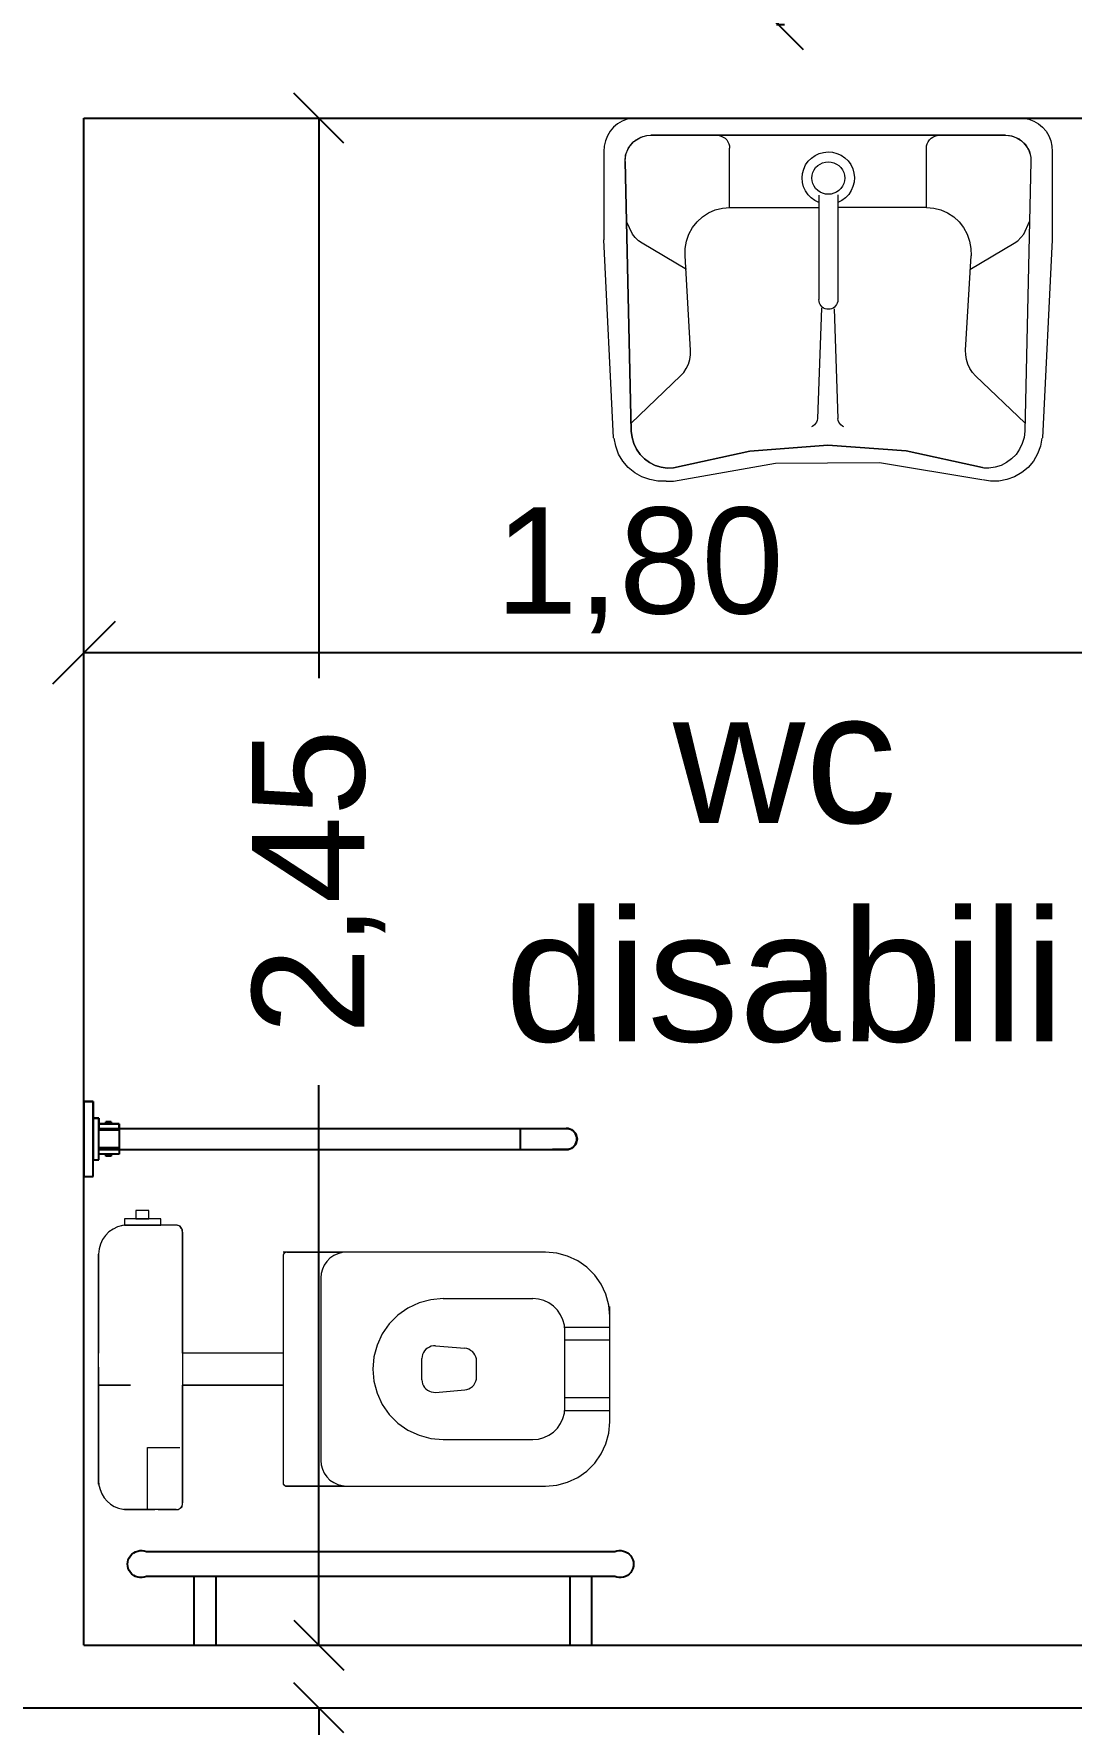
# Model space of a CAD drawing. Header units: millimetres. Extents: x 1769 to 2783, y -1222 to -971.
# Drawn here: x 2669.646 to 2671.307, y -1006.235 to -1003.527 of the extents above; entities that cross this region are included whole.
import ezdxf

# ---------------------------------------------------------------- set-up
doc = ezdxf.new("R2010")
doc.units = ezdxf.units.MM
doc.linetypes.add('CONTINUA', pattern=[0])
for name, color, linetype in [('ARREDI', 8, 'Continuous'), ('muri', 7, 'Continuous'), ('quote', 6, 'Continuous'), ('scritte', 240, 'Continuous')]:
    doc.layers.add(name, color=color, linetype=linetype)
doc.styles.add('ARIAL', font='arial.ttf')
doc.dimstyles.new('1a100', dxfattribs={"dimtxt": 0.18, "dimasz": 0.08, "dimexe": 0.01, "dimexo": 0.0625, "dimgap": 0.09, "dimtad": 0, "dimzin": 0, "dimdsep": 46, "dimtxsty": 'ARIAL', "dimblk": 'OBLIQUE', "dimcen": 0.08, "dimclrd": 1, "dimclre": 1, "dimadec": 0, "dimazin": 0, "dimtfac": 1, "dimtofl": 0, "dimtmove": 0, "dimatfit": 1, "dimfxl": 1, "dimtolj": 1, "dimtzin": 0, "dimarcsym": 0})

# ---------------------------------------------------------------- blocks, each defined once
blk = doc.blocks.new('_Oblique')
at = {"color": 0, "linetype": 'ByBlock', "lineweight": -2}
blk.add_line((-0.5, -0.5), (0.5, 0.5), dxfattribs=at)
blk = doc.blocks.new('*D15')
at = {"layer": 'Defpoints', "color": 0, "lineweight": 60, "ltscale": 0.2, "transparency": 16777216}
for p in [(2670.1022, -1003.662), (2670.1022, -1006.1082), (2670.1022, -1006.1082)]:
    blk.add_point(p, dxfattribs=at)
at = {"layer": 'quote', "color": 1, "lineweight": -2, "ltscale": 0.2, "transparency": 16777216}
for p, q in [((2670.0397, -1003.662), (2670.0922, -1003.662)), ((2670.1022, -1003.662), (2670.1022, -1004.5591)), ((2670.1022, -1006.1082), (2670.1022, -1005.2111)), ((2670.0397, -1006.1082), (2670.0922, -1006.1082))]:
    blk.add_line(p, q, dxfattribs=at)
at = {"layer": 'quote', "color": 1, "lineweight": -2, "ltscale": 0.2, "transparency": 16777216, "xscale": 0.08, "yscale": 0.08, "zscale": 0.08}
for p, rotation in [((2670.1022, -1003.662), 90), ((2670.1022, -1006.1082), 270)]:
    blk.add_blockref('_Oblique', p, dxfattribs=dict(at, rotation=rotation))
at = {"layer": 'quote', "color": 0, "ltscale": 0.2, "transparency": 16777216, "insert": (2670.1022, -1004.8851), "char_height": 0.18, "attachment_point": 5, "rotation": 90, "style": 'ARIAL'}
blk.add_mtext('\\A1;2,45', dxfattribs=at)
blk = doc.blocks.new('*D18')
at = {"layer": 'Defpoints', "color": 0, "lineweight": 60, "ltscale": 0.2, "transparency": 16777216}
for p in [(2670.1022, -1006.2082), (2670.1022, -1006.2082), (2670.1022, -1007.1982)]:
    blk.add_point(p, dxfattribs=at)
at = {"layer": 'quote', "color": 1, "lineweight": -2, "ltscale": 0.2, "transparency": 16777216}
for p, q in [((2670.0397, -1006.2082), (2670.0922, -1006.2082)), ((2670.1022, -1006.2082), (2670.1022, -1006.3882)), ((2670.1022, -1007.1982), (2670.1022, -1007.0182)), ((2670.0397, -1007.1982), (2670.0922, -1007.1982))]:
    blk.add_line(p, q, dxfattribs=at)
at = {"layer": 'quote', "color": 1, "lineweight": -2, "ltscale": 0.2, "transparency": 16777216, "xscale": 0.08, "yscale": 0.08, "zscale": 0.08}
for p, rotation in [((2670.1022, -1006.2082), 90), ((2670.1022, -1007.1982), 270)]:
    blk.add_blockref('_Oblique', p, dxfattribs=dict(at, rotation=rotation))
at = {"layer": 'quote', "color": 0, "ltscale": 0.2, "transparency": 16777216, "insert": (2670.1022, -1006.7032), "char_height": 0.18, "attachment_point": 5, "rotation": 90, "style": 'ARIAL'}
blk.add_mtext('\\A1;1,00', dxfattribs=at)
blk = doc.blocks.new('disab')
at = {"layer": 'ARREDI', "lineweight": 0}
for p, q in [((2722.4832, -1322.3179), (2722.4832, -1322.3312)), ((2722.5042, -1322.3179), (2722.4832, -1322.3179)), ((2722.5042, -1322.3179), (2722.4832, -1322.3179)), ((2722.4832, -1322.3179), (2722.4832, -1322.3312)), ((2722.5042, -1322.3312), (2722.5042, -1322.3179)), ((2722.5042, -1322.3312), (2722.5042, -1322.3179)), ((2722.4468, -1322.3477), (2722.4402, -1322.3523)), ((2722.4468, -1322.3477), (2722.4402, -1322.3523)), ((2722.4541, -1322.3443), (2722.4468, -1322.3477)), ((2722.4541, -1322.3443), (2722.4468, -1322.3477)), ((2722.4652, -1322.3413), (2722.4541, -1322.3443)), ((2722.4618, -1322.3422), (2722.4541, -1322.3443)), ((2722.4699, -1322.3415), (2722.4618, -1322.3422)), ((2722.4652, -1322.3312), (2722.4652, -1322.3415)), ((2722.5232, -1322.3312), (2722.4652, -1322.3312)), ((2722.4832, -1322.3312), (2722.4652, -1322.3312)), ((2722.4652, -1322.3312), (2722.4652, -1322.3413)), ((2722.4652, -1322.3415), (2722.5232, -1322.3415)), ((2722.5476, -1322.3415), (2722.4652, -1322.3415)), ((2722.5191, -1322.3415), (2722.4699, -1322.3415)), ((2722.4832, -1322.3312), (2722.5042, -1322.3312)), ((2722.5232, -1322.3312), (2722.5042, -1322.3312)), ((2722.5232, -1322.3415), (2722.5232, -1322.3312)), ((2722.5232, -1322.3415), (2722.5232, -1322.3312)), ((2722.5488, -1322.3415), (2722.5232, -1322.3415)), ((2722.5493, -1322.3416), (2722.5476, -1322.3415)), ((2722.5544, -1322.3429), (2722.5488, -1322.3415)), ((2722.5509, -1322.342), (2722.5493, -1322.3416)), ((2722.5525, -1322.3427), (2722.5509, -1322.342)), ((2722.5539, -1322.3436), (2722.5525, -1322.3427)), ((2722.5551, -1322.3448), (2722.5539, -1322.3436)), ((2722.5579, -1322.3491), (2722.5544, -1322.3429)), ((2722.5562, -1322.3461), (2722.5551, -1322.3448)), ((2722.557, -1322.3476), (2722.5562, -1322.3461)), ((2722.5575, -1322.3491), (2722.557, -1322.3476)), ((2722.4265, -1322.3719), (2722.4244, -1322.3796)), ((2722.4265, -1322.3719), (2722.4244, -1322.3796)), ((2722.4299, -1322.3646), (2722.4265, -1322.3719)), ((2722.4299, -1322.3646), (2722.4265, -1322.3719)), ((2722.4345, -1322.358), (2722.4299, -1322.3646)), ((2722.4345, -1322.358), (2722.4299, -1322.3646)), ((2722.4402, -1322.3523), (2722.4345, -1322.358)), ((2722.4402, -1322.3523), (2722.4345, -1322.358)), ((2722.5578, -1322.3508), (2722.5575, -1322.3491)), ((2722.5579, -1322.3525), (2722.5578, -1322.3508)), ((2722.5581, -1322.5464), (2722.5579, -1322.3491)), ((2722.5579, -1322.3525), (2722.5583, -1322.786)), ((2722.4244, -1322.3796), (2722.4237, -1322.3877)), ((2722.4244, -1322.3796), (2722.4237, -1322.3877)), ((2722.4237, -1322.7564), (2722.4237, -1322.3877)), ((2722.4237, -1322.3877), (2722.4237, -1322.5464)), ((2722.7679, -1322.3848), (2722.7191, -1322.3848)), ((2722.7214, -1322.3848), (2722.7191, -1322.3897)), ((2722.7191, -1322.3897), (2722.7191, -1322.5464)), ((2722.7192, -1322.3899), (2722.7191, -1322.391)), ((2722.7191, -1322.391), (2722.7191, -1322.7531)), ((2722.7195, -1322.3889), (2722.7192, -1322.3899)), ((2722.72, -1322.3879), (2722.7195, -1322.3889)), ((2722.7206, -1322.387), (2722.72, -1322.3879)), ((2722.7213, -1322.3863), (2722.7206, -1322.387)), ((2722.7222, -1322.3857), (2722.7213, -1322.3863)), ((2722.7253, -1322.3848), (2722.7214, -1322.3848)), ((2722.7232, -1322.3852), (2722.7222, -1322.3857)), ((2722.7242, -1322.3849), (2722.7232, -1322.3852)), ((2722.7253, -1322.3848), (2722.7242, -1322.3849)), ((2722.7253, -1322.3848), (2722.8104, -1322.3848)), ((2722.8104, -1322.3848), (2722.7253, -1322.3848)), ((2722.7893, -1322.3995), (2722.7852, -1322.4054)), ((2722.7943, -1322.3944), (2722.7893, -1322.3995)), ((2722.8002, -1322.3903), (2722.7943, -1322.3944)), ((2722.8067, -1322.3873), (2722.8002, -1322.3903)), ((2722.8136, -1322.3855), (2722.8067, -1322.3873)), ((2723.1397, -1322.3848), (2722.8104, -1322.3848)), ((2723.1397, -1322.3848), (2722.8104, -1322.3848)), ((2722.8207, -1322.3848), (2722.8136, -1322.3855)), ((2723.1575, -1322.3864), (2723.1397, -1322.3848)), ((2723.1575, -1322.3864), (2723.1397, -1322.3848)), ((2723.1748, -1322.391), (2723.1575, -1322.3864)), ((2723.1748, -1322.391), (2723.1575, -1322.3864)), ((2723.191, -1322.3986), (2723.1748, -1322.391)), ((2723.191, -1322.3986), (2723.1748, -1322.391)), ((2723.2057, -1322.4088), (2723.191, -1322.3986)), ((2723.2057, -1322.4088), (2723.191, -1322.3986)), ((2722.7803, -1322.4187), (2722.7797, -1322.4259)), ((2722.7797, -1322.4259), (2722.7797, -1322.7182)), ((2722.7821, -1322.4118), (2722.7803, -1322.4187)), ((2722.7852, -1322.4054), (2722.7821, -1322.4118)), ((2723.2183, -1322.4215), (2723.2057, -1322.4088)), ((2723.2183, -1322.4215), (2723.2057, -1322.4088)), ((2723.2286, -1322.4361), (2723.2183, -1322.4215)), ((2723.2286, -1322.4361), (2723.2183, -1322.4215)), ((2723.2361, -1322.4523), (2723.2286, -1322.4361)), ((2723.2361, -1322.4523), (2723.2286, -1322.4361)), ((2723.2407, -1322.4696), (2723.2361, -1322.4523)), ((2723.2407, -1322.4696), (2723.2361, -1322.4523)), ((2722.9192, -1322.4743), (2722.9031, -1322.4856)), ((2722.937, -1322.466), (2722.9192, -1322.4743)), ((2722.956, -1322.4609), (2722.937, -1322.466)), ((2722.9756, -1322.4592), (2722.956, -1322.4609)), ((2722.9756, -1322.4592), (2723.1192, -1322.4592)), ((2723.1281, -1322.46), (2723.1192, -1322.4592)), ((2723.1368, -1322.4623), (2723.1281, -1322.46)), ((2723.1449, -1322.4661), (2723.1368, -1322.4623)), ((2723.1522, -1322.4712), (2723.1449, -1322.4661)), ((2723.1585, -1322.4775), (2723.1522, -1322.4712)), ((2723.1636, -1322.4849), (2723.1585, -1322.4775)), ((2723.2423, -1322.4874), (2723.2407, -1322.4696)), ((2723.2423, -1322.4874), (2723.2407, -1322.4696)), ((2723.2423, -1322.6567), (2723.2423, -1322.472)), ((2722.8892, -1322.4995), (2722.8779, -1322.5156)), ((2722.9031, -1322.4856), (2722.8892, -1322.4995)), ((2723.1674, -1322.493), (2723.1636, -1322.4849)), ((2723.1697, -1322.5016), (2723.1674, -1322.493)), ((2723.1705, -1322.5105), (2723.1697, -1322.5016)), ((2723.2423, -1322.5054), (2723.1705, -1322.5054)), ((2723.1705, -1322.6387), (2723.1705, -1322.5054)), ((2723.2423, -1322.6567), (2723.2423, -1322.4874)), ((2722.8696, -1322.5335), (2722.8645, -1322.5525)), ((2722.8779, -1322.5156), (2722.8696, -1322.5335)), ((2722.9535, -1322.5367), (2722.9506, -1322.5383)), ((2722.9566, -1322.5355), (2722.9535, -1322.5367)), ((2722.9599, -1322.5349), (2722.9566, -1322.5355)), ((2722.9632, -1322.5349), (2722.9599, -1322.5349)), ((2722.9632, -1322.5349), (2723.0101, -1322.5387)), ((2723.2423, -1322.5259), (2723.1705, -1322.5259)), ((2722.7191, -1322.5464), (2722.5581, -1322.5464)), ((2722.7191, -1322.5464), (2722.5581, -1322.5464)), ((2722.8645, -1322.5525), (2722.8628, -1322.5721)), ((2722.9418, -1322.5518), (2722.9415, -1322.5551)), ((2722.9415, -1322.5551), (2722.9415, -1322.5551)), ((2722.9415, -1322.589), (2722.9415, -1322.5551)), ((2722.9426, -1322.5486), (2722.9418, -1322.5518)), ((2722.944, -1322.5456), (2722.9426, -1322.5486)), ((2722.9458, -1322.5428), (2722.944, -1322.5456)), ((2722.948, -1322.5403), (2722.9458, -1322.5428)), ((2722.9506, -1322.5383), (2722.948, -1322.5403)), ((2723.0101, -1322.5387), (2723.0101, -1322.5387)), ((2723.0134, -1322.5392), (2723.0101, -1322.5387)), ((2723.0166, -1322.5403), (2723.0134, -1322.5392)), ((2723.0196, -1322.542), (2723.0166, -1322.5403)), ((2723.0223, -1322.544), (2723.0196, -1322.542)), ((2723.0246, -1322.5465), (2723.0223, -1322.544)), ((2723.0265, -1322.5494), (2723.0246, -1322.5465)), ((2723.0278, -1322.5525), (2723.0265, -1322.5494)), ((2723.0287, -1322.5558), (2723.0278, -1322.5525)), ((2723.0289, -1322.5591), (2723.0287, -1322.5558)), ((2723.0289, -1322.585), (2723.0289, -1322.5591)), ((2722.4237, -1322.5692), (2722.4237, -1322.7385)), ((2722.4237, -1322.5692), (2722.4237, -1322.7508)), ((2722.8628, -1322.5721), (2722.8645, -1322.5916)), ((2722.8645, -1322.5916), (2722.8696, -1322.6106)), ((2722.9415, -1322.589), (2722.9418, -1322.5923)), ((2723.0265, -1322.5947), (2723.0278, -1322.5916)), ((2723.0278, -1322.5916), (2723.0287, -1322.5883)), ((2723.0287, -1322.5883), (2723.0289, -1322.585)), ((2723.0289, -1322.585), (2723.0289, -1322.585)), ((2722.475, -1322.5977), (2722.4237, -1322.5977)), ((2722.4237, -1322.5977), (2722.475, -1322.5977)), ((2722.4237, -1322.5977), (2722.4237, -1322.7385)), ((2722.7191, -1322.5977), (2722.5581, -1322.5977)), ((2722.5583, -1322.7875), (2722.5581, -1322.5977)), ((2722.5581, -1322.5977), (2722.7191, -1322.5977)), ((2722.7191, -1322.5977), (2722.7191, -1322.7563)), ((2722.8696, -1322.6106), (2722.8779, -1322.6285)), ((2722.9418, -1322.5923), (2722.9426, -1322.5955)), ((2722.9426, -1322.5955), (2722.944, -1322.5986)), ((2722.944, -1322.5986), (2722.9458, -1322.6013)), ((2722.9458, -1322.6013), (2722.948, -1322.6038)), ((2722.948, -1322.6038), (2722.9506, -1322.6058)), ((2722.9506, -1322.6058), (2722.9535, -1322.6075)), ((2722.9535, -1322.6075), (2722.9566, -1322.6086)), ((2722.9566, -1322.6086), (2722.9599, -1322.6092)), ((2722.9599, -1322.6092), (2722.9632, -1322.6093)), ((2722.9632, -1322.6093), (2723.0101, -1322.6054)), ((2722.9632, -1322.6093), (2722.9632, -1322.6093)), ((2723.0101, -1322.6054), (2723.0134, -1322.6049)), ((2723.0134, -1322.6049), (2723.0166, -1322.6038)), ((2723.0166, -1322.6038), (2723.0196, -1322.6022)), ((2723.0196, -1322.6022), (2723.0223, -1322.6001)), ((2723.0223, -1322.6001), (2723.0246, -1322.5976)), ((2723.0246, -1322.5976), (2723.0265, -1322.5947)), ((2723.2423, -1322.6182), (2723.1705, -1322.6182)), ((2722.8779, -1322.6285), (2722.8892, -1322.6446)), ((2722.8892, -1322.6446), (2722.9031, -1322.6585)), ((2723.1674, -1322.6511), (2723.1697, -1322.6425)), ((2723.1697, -1322.6425), (2723.1705, -1322.6336)), ((2723.2423, -1322.6387), (2723.1705, -1322.6387)), ((2722.9031, -1322.6585), (2722.9192, -1322.6698)), ((2722.9192, -1322.6698), (2722.937, -1322.6781)), ((2723.1449, -1322.678), (2723.1522, -1322.6729)), ((2723.1522, -1322.6729), (2723.1585, -1322.6666)), ((2723.1585, -1322.6666), (2723.1636, -1322.6593)), ((2723.1636, -1322.6593), (2723.1674, -1322.6511)), ((2723.2407, -1322.6745), (2723.2423, -1322.6567)), ((2723.2407, -1322.6745), (2723.2423, -1322.6567)), ((2722.5022, -1322.797), (2722.5022, -1322.6975)), ((2722.5022, -1322.6975), (2722.554, -1322.6975)), ((2722.937, -1322.6781), (2722.956, -1322.6832)), ((2722.956, -1322.6832), (2722.9756, -1322.6849)), ((2722.9756, -1322.6849), (2723.1192, -1322.6849)), ((2723.1192, -1322.6849), (2723.1281, -1322.6841)), ((2723.1281, -1322.6841), (2723.1368, -1322.6818)), ((2723.1368, -1322.6818), (2723.1449, -1322.678)), ((2723.2286, -1322.708), (2723.2361, -1322.6918)), ((2723.2286, -1322.708), (2723.2361, -1322.6918)), ((2723.2361, -1322.6918), (2723.2407, -1322.6745)), ((2723.2361, -1322.6918), (2723.2407, -1322.6745)), ((2722.7797, -1322.7182), (2722.7803, -1322.7254)), ((2722.7803, -1322.7254), (2722.7821, -1322.7323)), ((2723.2057, -1322.7353), (2723.2183, -1322.7226)), ((2723.2057, -1322.7353), (2723.2183, -1322.7226)), ((2723.2183, -1322.7226), (2723.2286, -1322.708)), ((2723.2183, -1322.7226), (2723.2286, -1322.708)), ((2722.4237, -1322.7385), (2722.4237, -1322.7508)), ((2722.4237, -1322.7508), (2722.4243, -1322.758)), ((2722.4237, -1322.7508), (2722.4237, -1322.7544)), ((2722.4237, -1322.7508), (2722.4237, -1322.7544)), ((2722.7191, -1322.7531), (2722.7192, -1322.7542)), ((2722.7192, -1322.7542), (2722.7195, -1322.7552)), ((2722.7821, -1322.7323), (2722.7852, -1322.7388)), ((2722.7852, -1322.7388), (2722.7893, -1322.7446)), ((2722.7893, -1322.7446), (2722.7943, -1322.7497)), ((2722.7943, -1322.7497), (2722.8002, -1322.7538)), ((2722.8002, -1322.7538), (2722.8067, -1322.7568)), ((2723.1575, -1322.7577), (2723.1748, -1322.7531)), ((2723.1575, -1322.7577), (2723.1748, -1322.7531)), ((2723.1748, -1322.7531), (2723.191, -1322.7455)), ((2723.1748, -1322.7531), (2723.191, -1322.7455)), ((2723.191, -1322.7455), (2723.2057, -1322.7353)), ((2723.191, -1322.7455), (2723.2057, -1322.7353)), ((2722.4237, -1322.7544), (2722.4237, -1322.7557)), ((2722.4237, -1322.7557), (2722.426, -1322.7651)), ((2722.4243, -1322.758), (2722.426, -1322.7651)), ((2722.426, -1322.7651), (2722.4287, -1322.7718)), ((2722.426, -1322.7651), (2722.4287, -1322.7718)), ((2722.4287, -1322.7718), (2722.4325, -1322.778)), ((2722.4287, -1322.7718), (2722.4325, -1322.778)), ((2722.4325, -1322.778), (2722.4372, -1322.7835)), ((2722.4325, -1322.778), (2722.4372, -1322.7835)), ((2722.7191, -1322.7563), (2722.7234, -1322.7593)), ((2722.7195, -1322.7552), (2722.72, -1322.7562)), ((2722.72, -1322.7562), (2722.7206, -1322.7571)), ((2722.7206, -1322.7571), (2722.7213, -1322.7578)), ((2722.7213, -1322.7578), (2722.7222, -1322.7584)), ((2722.7222, -1322.7584), (2722.7232, -1322.7589)), ((2722.7232, -1322.7589), (2722.7242, -1322.7592)), ((2722.7234, -1322.7593), (2722.8104, -1322.7593)), ((2722.7242, -1322.7592), (2722.7253, -1322.7593)), ((2722.7679, -1322.7593), (2722.7253, -1322.7593)), ((2722.8104, -1322.7593), (2722.7253, -1322.7593)), ((2722.8067, -1322.7568), (2722.8136, -1322.7586)), ((2722.8104, -1322.7593), (2723.1397, -1322.7593)), ((2722.8104, -1322.7593), (2723.1397, -1322.7593)), ((2722.8136, -1322.7586), (2722.8207, -1322.7593)), ((2723.1397, -1322.7593), (2723.1575, -1322.7577)), ((2723.1397, -1322.7593), (2723.1575, -1322.7577)), ((2722.4372, -1322.7835), (2722.4427, -1322.7882)), ((2722.4372, -1322.7835), (2722.4427, -1322.7882)), ((2722.4427, -1322.7882), (2722.4489, -1322.792)), ((2722.4427, -1322.7882), (2722.4489, -1322.792)), ((2722.4489, -1322.792), (2722.4556, -1322.7947)), ((2722.4489, -1322.792), (2722.4556, -1322.7947)), ((2722.4556, -1322.7947), (2722.4627, -1322.7964)), ((2722.4556, -1322.7947), (2722.465, -1322.797)), ((2722.4627, -1322.7964), (2722.4699, -1322.797)), ((2722.5191, -1322.797), (2722.4637, -1322.797)), ((2722.465, -1322.797), (2722.4699, -1322.797)), ((2722.4658, -1322.797), (2722.5104, -1322.797)), ((2722.4699, -1322.797), (2722.4658, -1322.797)), ((2722.5481, -1322.797), (2722.4699, -1322.797)), ((2722.4699, -1322.797), (2722.5104, -1322.797)), ((2722.5104, -1322.797), (2722.514, -1322.797)), ((2722.5104, -1322.797), (2722.514, -1322.797)), ((2722.5191, -1322.797), (2722.551, -1322.797)), ((2722.551, -1322.797), (2722.5574, -1322.7929)), ((2722.5543, -1322.7949), (2722.5556, -1322.7937)), ((2722.5556, -1322.7937), (2722.5566, -1322.7924)), ((2722.5566, -1322.7924), (2722.5574, -1322.7909)), ((2722.5574, -1322.7929), (2722.5583, -1322.7876))]:
    blk.add_line(p, q, dxfattribs=at)
blk = doc.blocks.new('disa2')
at = {"layer": 'ARREDI', "lineweight": 0}
for p, q in [((2723.6229, -1320.7544), (2723.6353, -1320.7497)), ((2723.6353, -1320.7497), (2723.6484, -1320.7472)), ((2723.6484, -1320.7472), (2723.6484, -1320.7472)), ((2723.6488, -1320.7464), (2723.9658, -1320.7309)), ((2724.1074, -1320.7309), (2723.9658, -1320.7309)), ((2724.116, -1320.7313), (2724.1074, -1320.7309)), ((2724.1074, -1320.7309), (2724.1074, -1320.7309)), ((2724.1245, -1320.7331), (2724.116, -1320.7313)), ((2724.1325, -1320.7363), (2724.1245, -1320.7331)), ((2724.1398, -1320.7407), (2724.1325, -1320.7363)), ((2724.1464, -1320.7463), (2724.1398, -1320.7407)), ((2724.1519, -1320.7528), (2724.1464, -1320.7463)), ((2723.5929, -1320.7801), (2723.6014, -1320.7699)), ((2723.6014, -1320.7699), (2723.6114, -1320.7612)), ((2723.6114, -1320.7612), (2723.6229, -1320.7544)), ((2723.6494, -1320.7758), (2723.6397, -1320.7787)), ((2723.6397, -1320.7787), (2723.6494, -1320.7758)), ((2723.6594, -1320.7745), (2723.6494, -1320.7758)), ((2723.6494, -1320.7758), (2723.6594, -1320.7745)), ((2724.0915, -1320.7649), (2723.6594, -1320.7745)), ((2723.6594, -1320.7745), (2724.0917, -1320.7649)), ((2723.6724, -1320.7742), (2723.748, -1320.8535)), ((2723.9695, -1320.7809), (2723.9752, -1320.7766)), ((2723.9752, -1320.7766), (2723.9952, -1320.7671)), ((2724.0915, -1320.7649), (2724.0981, -1320.7653)), ((2724.0917, -1320.7649), (2724.1014, -1320.7655)), ((2724.0981, -1320.7653), (2724.1044, -1320.7667)), ((2724.1014, -1320.7655), (2724.1136, -1320.7703)), ((2724.1044, -1320.7667), (2724.1105, -1320.7691)), ((2724.1105, -1320.7691), (2724.1161, -1320.7724)), ((2724.1136, -1320.7703), (2724.1237, -1320.7787)), ((2724.1161, -1320.7724), (2724.1212, -1320.7766)), ((2724.1212, -1320.7766), (2724.1254, -1320.7815)), ((2724.1562, -1320.7601), (2724.1519, -1320.7528)), ((2724.1592, -1320.7681), (2724.1562, -1320.7601)), ((2724.1609, -1320.7764), (2724.1592, -1320.7681)), ((2724.1611, -1320.7849), (2724.1609, -1320.7764)), ((2723.5796, -1320.8173), (2723.5819, -1320.8042)), ((2723.5819, -1320.8042), (2723.5863, -1320.7917)), ((2723.5863, -1320.7917), (2723.5929, -1320.7801)), ((2723.6093, -1320.8039), (2723.6047, -1320.8128)), ((2723.6047, -1320.8128), (2723.6093, -1320.8039)), ((2723.6152, -1320.7959), (2723.6093, -1320.8039)), ((2723.6093, -1320.8039), (2723.6152, -1320.7959)), ((2723.6224, -1320.7889), (2723.6152, -1320.7959)), ((2723.6152, -1320.7959), (2723.6224, -1320.7889)), ((2723.6306, -1320.7831), (2723.6224, -1320.7889)), ((2723.6224, -1320.7889), (2723.6306, -1320.7831)), ((2723.6397, -1320.7787), (2723.6306, -1320.7831)), ((2723.6306, -1320.7831), (2723.6397, -1320.7787)), ((2723.9184, -1320.8629), (2723.9604, -1320.792)), ((2723.9604, -1320.792), (2723.9645, -1320.7861)), ((2723.9645, -1320.7861), (2723.9695, -1320.7809)), ((2724.1237, -1320.7787), (2724.1306, -1320.7899)), ((2724.1254, -1320.7815), (2724.1289, -1320.7871)), ((2724.1289, -1320.7871), (2724.1314, -1320.7931)), ((2724.1306, -1320.7899), (2724.133, -1320.7994)), ((2724.1314, -1320.7931), (2724.133, -1320.7994)), ((2724.133, -1320.7994), (2724.1335, -1320.8059)), ((2724.133, -1320.7994), (2724.1335, -1320.8059)), ((2724.1611, -1320.7849), (2724.1611, -1321.3947)), ((2723.5796, -1320.8306), (2723.5796, -1320.8173)), ((2723.5796, -1320.8306), (2723.5797, -1320.8421)), ((2723.6017, -1320.8224), (2723.6003, -1320.8322)), ((2723.6003, -1320.8322), (2723.6017, -1320.8224)), ((2723.6047, -1320.8128), (2723.6017, -1320.8224)), ((2723.6017, -1320.8224), (2723.6047, -1320.8128)), ((2724.1335, -1321.3737), (2724.1335, -1320.8059)), ((2724.1335, -1320.8059), (2724.1335, -1320.8059)), ((2724.1335, -1320.8059), (2724.1335, -1321.1263)), ((2723.5797, -1320.8421), (2723.6084, -1321.0058)), ((2723.6003, -1320.8322), (2723.6006, -1320.8422)), ((2723.6006, -1320.8422), (2723.6003, -1320.8322)), ((2723.6006, -1320.8422), (2723.6277, -1320.9646)), ((2723.6277, -1320.9646), (2723.6006, -1320.8422)), ((2723.748, -1320.8535), (2723.7536, -1320.8586)), ((2723.7536, -1320.8586), (2723.76, -1320.8628)), ((2723.76, -1320.8628), (2723.7668, -1320.8661)), ((2723.7668, -1320.8661), (2723.7741, -1320.8683)), ((2723.7741, -1320.8683), (2723.7817, -1320.8694)), ((2723.7817, -1320.8694), (2723.7893, -1320.8695)), ((2723.7893, -1320.8695), (2723.9404, -1320.8608)), ((2723.9404, -1320.8608), (2723.9523, -1320.861)), ((2723.9523, -1320.861), (2723.964, -1320.8631)), ((2723.964, -1320.8631), (2723.9752, -1320.867)), ((2723.9752, -1320.867), (2723.9856, -1320.8727)), ((2723.9856, -1320.8727), (2723.9949, -1320.88)), ((2723.9949, -1320.88), (2724.0029, -1320.8887)), ((2724.0029, -1320.8887), (2724.0093, -1320.8985)), ((2724.0093, -1320.8985), (2724.014, -1320.9092)), ((2724.014, -1320.9092), (2724.0169, -1320.9206)), ((2724.1335, -1320.9118), (2724.1332, -1320.9154)), ((2724.0169, -1320.9206), (2724.0179, -1320.9323)), ((2724.0179, -1320.9322), (2724.1127, -1320.9322)), ((2724.0179, -1320.9323), (2724.0179, -1321.075)), ((2724.1163, -1320.9319), (2724.1127, -1320.9322)), ((2724.1198, -1320.931), (2724.1163, -1320.9319)), ((2724.1231, -1320.9295), (2724.1198, -1320.931)), ((2724.1261, -1320.9275), (2724.1231, -1320.9295)), ((2724.1286, -1320.9249), (2724.1261, -1320.9275)), ((2724.1307, -1320.922), (2724.1286, -1320.9249)), ((2724.1322, -1320.9188), (2724.1307, -1320.922)), ((2724.1332, -1320.9154), (2724.1322, -1320.9188)), ((2723.6277, -1320.9646), (2723.6369, -1321.0896)), ((2723.6369, -1321.0896), (2723.6277, -1320.9646)), ((2723.6084, -1321.0058), (2723.6091, -1321.1721)), ((2724.0579, -1321.0488), (2724.0651, -1321.0482)), ((2724.0651, -1321.0482), (2724.0724, -1321.0489)), ((2723.6678, -1321.0656), (2723.6664, -1321.0632)), ((2723.6696, -1321.0679), (2723.6678, -1321.0656)), ((2723.6718, -1321.0697), (2723.6696, -1321.0679)), ((2723.6742, -1321.0712), (2723.6718, -1321.0697)), ((2723.6768, -1321.0722), (2723.6742, -1321.0712)), ((2723.6796, -1321.0728), (2723.6768, -1321.0722)), ((2723.8564, -1321.0791), (2723.6797, -1321.0728)), ((2723.8647, -1321.076), (2723.8672, -1321.0753)), ((2723.8672, -1321.0753), (2723.8704, -1321.0751)), ((2724.0377, -1321.0751), (2723.8704, -1321.0751)), ((2724.0258, -1321.0752), (2724.0289, -1321.0687)), ((2724.0289, -1321.0687), (2724.0332, -1321.0628)), ((2724.0332, -1321.0628), (2724.0383, -1321.0577)), ((2724.0383, -1321.0577), (2724.0443, -1321.0536)), ((2724.0424, -1321.0769), (2724.045, -1321.0732)), ((2724.0443, -1321.0536), (2724.0509, -1321.0506)), ((2724.045, -1321.0732), (2724.0482, -1321.0699)), ((2724.0482, -1321.0699), (2724.0519, -1321.0673)), ((2724.0509, -1321.0506), (2724.0579, -1321.0488)), ((2724.0519, -1321.0673), (2724.056, -1321.0654)), ((2724.056, -1321.0654), (2724.0604, -1321.0642)), ((2724.0604, -1321.0642), (2724.0649, -1321.0638)), ((2724.0649, -1321.0638), (2724.0694, -1321.0642)), ((2724.0694, -1321.0642), (2724.0738, -1321.0654)), ((2724.0724, -1321.0489), (2724.0794, -1321.0508)), ((2724.0738, -1321.0654), (2724.0779, -1321.0673)), ((2724.0779, -1321.0673), (2724.0816, -1321.0699)), ((2724.0794, -1321.0508), (2724.0859, -1321.0538)), ((2724.0816, -1321.0699), (2724.0848, -1321.0732)), ((2724.0848, -1321.0732), (2724.0874, -1321.0769)), ((2724.0859, -1321.0538), (2724.0919, -1321.058)), ((2724.0919, -1321.058), (2724.097, -1321.0631)), ((2724.097, -1321.0631), (2724.1011, -1321.069)), ((2724.1011, -1321.069), (2724.1042, -1321.0756)), ((2724.1042, -1321.0756), (2724.1061, -1321.0826)), ((2723.6369, -1321.0896), (2723.628, -1321.2147)), ((2723.628, -1321.2147), (2723.6369, -1321.0896)), ((2723.8554, -1321.0997), (2723.6797, -1321.1055)), ((2723.8547, -1321.0903), (2723.8549, -1321.0876)), ((2723.8549, -1321.0929), (2723.8547, -1321.0903)), ((2723.8549, -1321.0876), (2723.8556, -1321.0851)), ((2723.8556, -1321.0955), (2723.8549, -1321.0929)), ((2723.8556, -1321.0851), (2723.8567, -1321.0827)), ((2723.8567, -1321.0979), (2723.8556, -1321.0955)), ((2723.8567, -1321.0827), (2723.8582, -1321.0805)), ((2723.8582, -1321.1001), (2723.8567, -1321.0979)), ((2723.8582, -1321.0805), (2723.8601, -1321.0786)), ((2723.8601, -1321.1019), (2723.8582, -1321.1001)), ((2723.8601, -1321.0786), (2723.8623, -1321.0771)), ((2723.8623, -1321.1035), (2723.8601, -1321.1019)), ((2723.8623, -1321.0771), (2723.8647, -1321.076)), ((2724.039, -1321.0901), (2724.0393, -1321.0855)), ((2724.0393, -1321.0947), (2724.039, -1321.0901)), ((2724.0393, -1321.0855), (2724.0405, -1321.0811)), ((2724.0405, -1321.0991), (2724.0393, -1321.0947)), ((2724.0405, -1321.0811), (2724.0424, -1321.0769)), ((2724.0424, -1321.1033), (2724.0405, -1321.0991)), ((2724.0874, -1321.0769), (2724.0894, -1321.0811)), ((2724.0894, -1321.0991), (2724.0874, -1321.1033)), ((2724.0894, -1321.0811), (2724.0905, -1321.0855)), ((2724.0905, -1321.0947), (2724.0894, -1321.0991)), ((2724.0905, -1321.0855), (2724.0909, -1321.0901)), ((2724.0909, -1321.0901), (2724.0905, -1321.0947)), ((2724.1062, -1321.097), (2724.1044, -1321.1041)), ((2724.1061, -1321.0826), (2724.1068, -1321.0898)), ((2724.1068, -1321.0898), (2724.1062, -1321.097)), ((2723.6664, -1321.1152), (2723.6678, -1321.1127)), ((2723.6678, -1321.1127), (2723.6696, -1321.1105)), ((2723.6696, -1321.1105), (2723.6718, -1321.1086)), ((2723.6718, -1321.1086), (2723.6742, -1321.1072)), ((2723.6742, -1321.1072), (2723.6768, -1321.1061)), ((2723.6768, -1321.1061), (2723.6796, -1321.1055)), ((2723.6796, -1321.1055), (2723.6796, -1321.1055)), ((2723.8647, -1321.1046), (2723.8623, -1321.1035)), ((2723.8672, -1321.1053), (2723.8647, -1321.1046)), ((2723.8699, -1321.1055), (2723.8672, -1321.1053)), ((2724.0379, -1321.1055), (2723.8699, -1321.1055)), ((2724.0179, -1321.2474), (2724.0179, -1321.1048)), ((2724.0292, -1321.112), (2724.026, -1321.1055)), ((2724.026, -1321.1055), (2724.026, -1321.1055)), ((2724.0335, -1321.1178), (2724.0292, -1321.112)), ((2724.0388, -1321.1228), (2724.0335, -1321.1178)), ((2724.0448, -1321.1268), (2724.0388, -1321.1228)), ((2724.045, -1321.107), (2724.0424, -1321.1033)), ((2724.0514, -1321.1297), (2724.0448, -1321.1268)), ((2724.0482, -1321.1103), (2724.045, -1321.107)), ((2724.0519, -1321.1129), (2724.0482, -1321.1103)), ((2724.0585, -1321.1315), (2724.0514, -1321.1297)), ((2724.056, -1321.1148), (2724.0519, -1321.1129)), ((2724.0604, -1321.116), (2724.056, -1321.1148)), ((2724.0649, -1321.1164), (2724.0604, -1321.116)), ((2724.0694, -1321.116), (2724.0649, -1321.1164)), ((2724.0738, -1321.1148), (2724.0694, -1321.116)), ((2724.0799, -1321.1292), (2724.0729, -1321.1312)), ((2724.0779, -1321.1129), (2724.0738, -1321.1148)), ((2724.0816, -1321.1103), (2724.0779, -1321.1129)), ((2724.0864, -1321.1261), (2724.0799, -1321.1292)), ((2724.0848, -1321.107), (2724.0816, -1321.1103)), ((2724.0874, -1321.1033), (2724.0848, -1321.107)), ((2724.0923, -1321.1218), (2724.0864, -1321.1261)), ((2724.0973, -1321.1166), (2724.0923, -1321.1218)), ((2724.1014, -1321.1107), (2724.0973, -1321.1166)), ((2724.1044, -1321.1041), (2724.1014, -1321.1107)), ((2724.1335, -1321.1263), (2724.1335, -1321.3737)), ((2724.0657, -1321.132), (2724.0585, -1321.1315)), ((2724.0729, -1321.1312), (2724.0657, -1321.132)), ((2723.6091, -1321.1721), (2723.5819, -1321.3361)), ((2723.628, -1321.2147), (2723.6013, -1321.3371)), ((2723.6013, -1321.3371), (2723.628, -1321.2147)), ((2724.0169, -1321.259), (2724.014, -1321.2704)), ((2724.0179, -1321.2474), (2724.0169, -1321.259)), ((2724.0179, -1321.2474), (2724.1127, -1321.2474)), ((2724.1127, -1321.2474), (2724.1163, -1321.2477)), ((2724.1163, -1321.2477), (2724.1198, -1321.2486)), ((2724.1198, -1321.2486), (2724.1231, -1321.2501)), ((2724.1231, -1321.2501), (2724.1261, -1321.2522)), ((2724.1261, -1321.2522), (2724.1286, -1321.2547)), ((2724.1286, -1321.2547), (2724.1307, -1321.2576)), ((2724.1307, -1321.2576), (2724.1322, -1321.2608)), ((2724.1322, -1321.2608), (2724.1332, -1321.2643)), ((2724.1332, -1321.2643), (2724.1335, -1321.2678)), ((2724.0029, -1321.291), (2723.9949, -1321.2996)), ((2724.0093, -1321.2811), (2724.0029, -1321.291)), ((2724.014, -1321.2704), (2724.0093, -1321.2811)), ((2723.7536, -1321.3211), (2723.76, -1321.3168)), ((2723.76, -1321.3168), (2723.7668, -1321.3136)), ((2723.7668, -1321.3136), (2723.7741, -1321.3114)), ((2723.7741, -1321.3114), (2723.7817, -1321.3102)), ((2723.7817, -1321.3102), (2723.7893, -1321.3101)), ((2723.7893, -1321.3101), (2723.9404, -1321.3188)), ((2723.9184, -1321.3167), (2723.9604, -1321.3876)), ((2723.9523, -1321.3186), (2723.9404, -1321.3188)), ((2723.9404, -1321.3188), (2723.9404, -1321.3188)), ((2723.964, -1321.3165), (2723.9523, -1321.3186)), ((2723.9752, -1321.3126), (2723.964, -1321.3165)), ((2723.9856, -1321.3069), (2723.9752, -1321.3126)), ((2723.9949, -1321.2996), (2723.9856, -1321.3069)), ((2723.5796, -1321.3499), (2723.5817, -1321.3369)), ((2723.5817, -1321.3369), (2723.5817, -1321.3369)), ((2723.6003, -1321.3474), (2723.6006, -1321.3375)), ((2723.6003, -1321.3474), (2723.6005, -1321.3397)), ((2723.6005, -1321.3397), (2723.6013, -1321.3371)), ((2723.6013, -1321.3371), (2723.6013, -1321.3372)), ((2723.6724, -1321.4054), (2723.748, -1321.3261)), ((2723.748, -1321.3261), (2723.7536, -1321.3211)), ((2723.5797, -1321.3631), (2723.5796, -1321.3499)), ((2723.582, -1321.3761), (2723.5797, -1321.3631)), ((2723.6017, -1321.3573), (2723.6003, -1321.3474)), ((2723.6017, -1321.3573), (2723.6003, -1321.3474)), ((2723.6047, -1321.3668), (2723.6017, -1321.3573)), ((2723.6047, -1321.3668), (2723.6017, -1321.3573)), ((2723.6093, -1321.3757), (2723.6047, -1321.3668)), ((2723.6093, -1321.3757), (2723.6047, -1321.3668)), ((2723.5866, -1321.3885), (2723.582, -1321.3761)), ((2723.5932, -1321.3999), (2723.5866, -1321.3885)), ((2723.6016, -1321.4101), (2723.5932, -1321.3999)), ((2723.6152, -1321.3838), (2723.6093, -1321.3757)), ((2723.6152, -1321.3838), (2723.6093, -1321.3757)), ((2723.6224, -1321.3908), (2723.6152, -1321.3838)), ((2723.6224, -1321.3908), (2723.6152, -1321.3838)), ((2723.6306, -1321.3966), (2723.6224, -1321.3908)), ((2723.6306, -1321.3966), (2723.6224, -1321.3908)), ((2723.6397, -1321.4009), (2723.6306, -1321.3966)), ((2723.6397, -1321.4009), (2723.6306, -1321.3966)), ((2723.9604, -1321.3876), (2723.9645, -1321.3935)), ((2723.9645, -1321.3935), (2723.9695, -1321.3987)), ((2723.9695, -1321.3987), (2723.9752, -1321.4031)), ((2724.1276, -1321.3956), (2724.119, -1321.4055)), ((2724.1254, -1321.3981), (2724.1212, -1321.403)), ((2724.1289, -1321.3926), (2724.1254, -1321.3981)), ((2724.1327, -1321.3835), (2724.1276, -1321.3956)), ((2724.1314, -1321.3866), (2724.1289, -1321.3926)), ((2724.133, -1321.3802), (2724.1314, -1321.3866)), ((2724.1335, -1321.3737), (2724.1327, -1321.3835)), ((2724.1335, -1321.3737), (2724.133, -1321.3802)), ((2724.1611, -1321.3947), (2724.1609, -1321.4032)), ((2723.6117, -1321.4186), (2723.6016, -1321.4101)), ((2723.6231, -1321.4253), (2723.6117, -1321.4186)), ((2723.6354, -1321.4299), (2723.6231, -1321.4253)), ((2723.6494, -1321.4038), (2723.6397, -1321.4009)), ((2723.6494, -1321.4038), (2723.6397, -1321.4009)), ((2723.6594, -1321.4051), (2723.6494, -1321.4038)), ((2723.6594, -1321.4051), (2723.6494, -1321.4038)), ((2724.0915, -1321.4147), (2723.6594, -1321.4051)), ((2724.0914, -1321.4147), (2723.6594, -1321.4051)), ((2723.9752, -1321.4031), (2723.9952, -1321.4126)), ((2724.0981, -1321.4144), (2724.0914, -1321.4147)), ((2724.0981, -1321.4144), (2724.0915, -1321.4147)), ((2724.0915, -1321.4147), (2724.0915, -1321.4147)), ((2724.1077, -1321.4122), (2724.0981, -1321.4144)), ((2724.1044, -1321.4129), (2724.0981, -1321.4144)), ((2724.1105, -1321.4106), (2724.1044, -1321.4129)), ((2724.119, -1321.4055), (2724.1077, -1321.4122)), ((2724.1161, -1321.4072), (2724.1105, -1321.4106)), ((2724.1212, -1321.403), (2724.1161, -1321.4072)), ((2724.1519, -1321.4268), (2724.1464, -1321.4334)), ((2724.1562, -1321.4195), (2724.1519, -1321.4268)), ((2724.1592, -1321.4115), (2724.1562, -1321.4195)), ((2724.1609, -1321.4032), (2724.1592, -1321.4115)), ((2723.6484, -1321.4324), (2723.6354, -1321.4299)), ((2723.9658, -1321.4487), (2723.6488, -1321.4332)), ((2724.1074, -1321.4487), (2723.9658, -1321.4487)), ((2724.116, -1321.4483), (2724.1074, -1321.4487)), ((2724.1074, -1321.4487), (2724.1074, -1321.4487)), ((2724.1245, -1321.4465), (2724.116, -1321.4483)), ((2724.1325, -1321.4434), (2724.1245, -1321.4465)), ((2724.1398, -1321.4389), (2724.1325, -1321.4434)), ((2724.1464, -1321.4334), (2724.1398, -1321.4389))]:
    blk.add_line(p, q, dxfattribs=at)
blk = doc.blocks.new('*D35')
at = {"layer": 'Defpoints', "color": 0, "lineweight": 60, "ltscale": 0.2, "transparency": 16777216}
for p in [(2670.773, -1002.3096), (2670.838, -1002.3096), (2670.773, -1003.512)]:
    blk.add_point(p, dxfattribs=at)
at = {"layer": 'quote', "color": 1, "lineweight": -2, "ltscale": 0.2, "transparency": 16777216}
for p, q in [((2670.8355, -1002.3096), (2670.848, -1002.3096)), ((2670.838, -1002.3096), (2670.838, -1002.5958)), ((2670.838, -1003.512), (2670.838, -1003.2258)), ((2670.8355, -1003.512), (2670.848, -1003.512))]:
    blk.add_line(p, q, dxfattribs=at)
at = {"layer": 'quote', "color": 1, "lineweight": -2, "ltscale": 0.2, "transparency": 16777216, "xscale": 0.08, "yscale": 0.08, "zscale": 0.08}
for p, rotation in [((2670.838, -1002.3096), 90), ((2670.838, -1003.512), 270)]:
    blk.add_blockref('_Oblique', p, dxfattribs=dict(at, rotation=rotation))
at = {"layer": 'quote', "color": 0, "ltscale": 0.2, "transparency": 16777216, "insert": (2670.838, -1002.9108), "char_height": 0.18, "attachment_point": 5, "rotation": 90, "style": 'ARIAL'}
blk.add_mtext('\\A1;1.20', dxfattribs=at)

msp = doc.modelspace()

# ---------------------------------------------------------------- linework, layer by layer
at = {"layer": 'ARREDI'}
for p, q in [((2669.7259, -1005.2373), (2669.7259, -1005.3573)), ((2669.7409, -1005.2373), (2669.7259, -1005.2373)), ((2669.7259, -1005.2373), (2669.7409, -1005.2373)), ((2669.7409, -1005.3573), (2669.7409, -1005.2373)), ((2669.7409, -1005.2373), (2669.7409, -1005.2639)), ((2669.75, -1005.2639), (2669.7409, -1005.2639)), ((2669.7409, -1005.2639), (2669.7409, -1005.3307)), ((2669.7409, -1005.2639), (2669.75, -1005.2639)), ((2669.75, -1005.3307), (2669.75, -1005.2639)), ((2669.75, -1005.2639), (2669.75, -1005.273)), ((2669.7699, -1005.2699), (2669.7611, -1005.2699)), ((2669.7611, -1005.2699), (2669.7611, -1005.273)), ((2669.7611, -1005.273), (2669.7611, -1005.2699)), ((2669.7611, -1005.2699), (2669.7699, -1005.2699)), ((2669.7699, -1005.273), (2669.7699, -1005.2699)), ((2669.7699, -1005.2699), (2669.7699, -1005.273)), ((2669.7828, -1005.273), (2669.75, -1005.273)), ((2669.75, -1005.273), (2669.75, -1005.2803)), ((2669.75, -1005.273), (2669.7611, -1005.273)), ((2669.75, -1005.2803), (2670.4249, -1005.2803)), ((2669.75, -1005.2803), (2669.7828, -1005.2803)), ((2669.7828, -1005.2833), (2669.75, -1005.2833)), ((2669.7611, -1005.273), (2669.7699, -1005.273)), ((2669.7699, -1005.273), (2669.7828, -1005.273)), ((2669.7828, -1005.2803), (2669.7828, -1005.273)), ((2669.7828, -1005.273), (2669.7828, -1005.2803)), ((2669.7828, -1005.2803), (2669.7828, -1005.3143)), ((2669.7828, -1005.2803), (2670.4249, -1005.2803)), ((2670.4249, -1005.2803), (2670.4985, -1005.2803)), ((2670.4249, -1005.2803), (2670.4249, -1005.3143)), ((2670.4249, -1005.2803), (2670.5005, -1005.2803)), ((2670.5015, -1005.2805), (2670.4985, -1005.2803)), ((2670.5005, -1005.2803), (2670.5073, -1005.2821)), ((2670.5043, -1005.2813), (2670.5015, -1005.2805)), ((2670.507, -1005.2826), (2670.5043, -1005.2813)), ((2670.5094, -1005.2843), (2670.507, -1005.2826)), ((2670.5073, -1005.2821), (2670.5137, -1005.2885)), ((2670.5115, -1005.2864), (2670.5094, -1005.2843)), ((2670.5132, -1005.2888), (2670.5115, -1005.2864)), ((2670.5145, -1005.2915), (2670.5132, -1005.2888)), ((2670.5137, -1005.2885), (2670.5161, -1005.2973)), ((2670.5161, -1005.2973), (2670.5137, -1005.3061)), ((2670.5153, -1005.2943), (2670.5145, -1005.2915)), ((2670.5155, -1005.2973), (2670.5153, -1005.2943)), ((2670.5153, -1005.3002), (2670.5155, -1005.2973)), ((2669.7828, -1005.3113), (2669.75, -1005.3113)), ((2669.75, -1005.3143), (2670.4249, -1005.3143)), ((2669.75, -1005.3143), (2669.7828, -1005.3143)), ((2669.75, -1005.3216), (2669.75, -1005.3143)), ((2669.7828, -1005.3216), (2669.75, -1005.3216)), ((2669.7611, -1005.3216), (2669.7699, -1005.3216)), ((2669.7611, -1005.3247), (2669.7611, -1005.3216)), ((2669.7699, -1005.3247), (2669.7611, -1005.3247)), ((2669.7699, -1005.3216), (2669.7699, -1005.3247)), ((2669.7828, -1005.3143), (2669.7828, -1005.3216)), ((2670.4249, -1005.3143), (2670.4985, -1005.3143)), ((2670.5005, -1005.3143), (2670.4765, -1005.3143)), ((2670.4985, -1005.3143), (2670.5015, -1005.314)), ((2670.5073, -1005.3125), (2670.5005, -1005.3143)), ((2670.5015, -1005.314), (2670.5043, -1005.3133)), ((2670.5043, -1005.3133), (2670.507, -1005.312)), ((2670.507, -1005.312), (2670.5094, -1005.3103)), ((2670.5137, -1005.3061), (2670.5073, -1005.3125)), ((2670.5094, -1005.3103), (2670.5115, -1005.3082)), ((2670.5115, -1005.3082), (2670.5132, -1005.3058)), ((2670.5132, -1005.3058), (2670.5145, -1005.3031)), ((2670.5145, -1005.3031), (2670.5153, -1005.3002)), ((2669.7409, -1005.3307), (2669.75, -1005.3307)), ((2669.7259, -1005.3573), (2669.7409, -1005.3573)), ((2669.9029, -1006.1082), (2669.9029, -1005.9982)), ((2669.9379, -1006.1082), (2669.9379, -1005.9982)), ((2670.5046, -1006.1082), (2670.5046, -1005.9982)), ((2670.5396, -1006.1082), (2670.5396, -1005.9982))]:
    msp.add_line(p, q, dxfattribs=at)
msp.add_lwpolyline([(2669.8262, -1005.9582), (2670.5762, -1005.9582, -1.505936), (2670.5762, -1005.9982), (2669.8262, -1005.9982, -1.505936)], format="xyb", close=True, dxfattribs=at)
at = {"layer": 'muri', "color": 3}
for p, q in [((2669.7259, -1003.662), (2671.5059, -1003.662)), ((2669.7259, -1006.1082), (2669.7259, -1003.662)), ((2669.7259, -1006.1082), (2671.5059, -1006.1082)), ((2669.5759, -1006.2082), (2671.6059, -1006.2082))]:
    msp.add_line(p, q, dxfattribs=at)
at = {"layer": 'quote', "color": 1, "ltscale": 0.2}
msp.add_line((2671.5059, -1004.5186), (2669.7259, -1004.5186), dxfattribs=at)

# ---------------------------------------------------------------- block references
at = {"layer": 'ARREDI', "color": 62, "linetype": 'ByBlock', "lineweight": 60, "rotation": 90}
msp.add_blockref('disa2', (1349.8281, -3727.8231), dxfattribs=at)
at = {"layer": 'ARREDI', "color": 62, "linetype": 'ByBlock', "lineweight": 60}
msp.add_blockref('disab', (-52.6741, 316.9062), dxfattribs=at)
at = {"layer": 'quote', "color": 1, "ltscale": 0.2, "xscale": 0.09999999999999432, "yscale": 0.09999999999999432, "zscale": 0.09999999999999432, "rotation": 180}
msp.add_blockref('_Oblique', (2669.7259, -1004.5186), dxfattribs=at)

# ---------------------------------------------------------------- texts
at = {"layer": 'quote', "ltscale": 0.2, "insert": (2670.6159, -1004.3865), "char_height": 0.17, "attachment_point": 5, "style": 'ARIAL'}
msp.add_mtext('1{\\fArial|b0|i0|c238|p34;,8}0', dxfattribs=at)
at = {"layer": 'scritte', "color": 6, "linetype": 'CONTINUA', "insert": (2670.8486, -1004.581), "char_height": 0.21, "width": 2.018648, "attachment_point": 2, "style": 'ARIAL'}
msp.add_mtext('{\\fArial|b0|i0|c238|p34;wc\\Pdisabili}', dxfattribs=at)

# ---------------------------------------------------------------- dimensions: what is measured, and where the dimension line sits
at = {"layer": 'quote', "ltscale": 0.2}
dim = msp.add_linear_dim(base=(2670.838, -1002.3096), p1=(2670.773, -1003.512), p2=(2670.773, -1002.3096), angle=90, dimstyle='1a100', dxfattribs=at)
dim.commit()
dim.dimension.update_dxf_attribs({"geometry": '*D35', "text_midpoint": (2670.838, -1002.9108)})
for p1, p2, text, picture, middle in [((2670.1022, -1003.662), (2670.1022, -1006.1082), '2,45', '*D15', (2670.1022, -1004.8851)), ((2670.1022, -1007.1982), (2670.1022, -1006.2082), '1,00', '*D18', (2670.1022, -1006.7032))]:
    dim = msp.add_aligned_dim(p1=p1, p2=p2, distance=0, text=text, dimstyle='1a100', dxfattribs=at)
    dim.commit()
    dim.dimension.update_dxf_attribs({"geometry": picture, "text_midpoint": middle})

doc.saveas('drawing.dxf')
